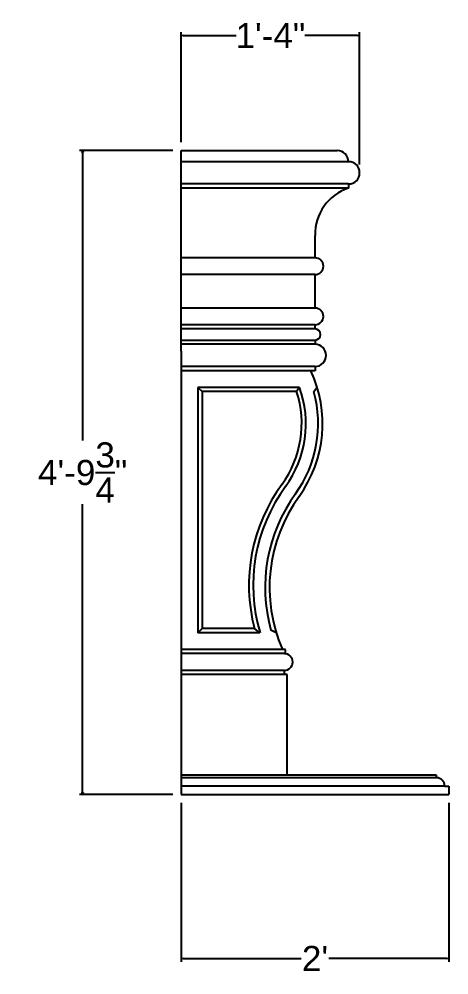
# Model space of a CAD drawing. Header units: millimetres. Extents: x 1155 to 2227, y 540 to 1342.
# Drawn here: x 1740.2 to 1778.7, y 687.5 to 773.3 of the extents above; entities that cross this region are included whole.
import ezdxf

# ---------------------------------------------------------------- set-up
doc = ezdxf.new("R2010")
doc.units = ezdxf.units.MM
doc.layers.add('dimension', color=4, linetype='Continuous')
doc.styles.get("Standard").update_dxf_attribs({"font": 'arial.ttf'})
doc.dimstyles.new('25', dxfattribs={"dimscale": 1.5, "dimtxt": 1, "dimasz": 0.5, "dimexe": 0.1875, "dimexo": 1, "dimgap": 0.125, "dimtad": 0, "dimtih": 1, "dimtoh": 1, "dimdec": 4, "dimzin": 4, "dimdsep": 46, "dimlunit": 4, "dimtxsty": 'Standard', "dimblk1": 'CLOSEDBLANK', "dimblk2": 'CLOSEDBLANK', "dimsah": 1, "dimcen": -1, "dimclrd": 256, "dimclre": 256, "dimclrt": 256, "dimadec": 0, "dimazin": 0, "dimtfac": 1, "dimtdec": 4, "dimtofl": 0, "dimtmove": 0, "dimatfit": 3, "dimldrblk": 'CLOSEDBLANK', "dimfxl": 1, "dimtolj": 1, "dimtzin": 4, "dimarcsym": 0})

# ---------------------------------------------------------------- blocks, each defined once
blk = doc.blocks.new('_CLOSEDBLANK')
at = {"color": 0, "linetype": 'ByBlock'}
for p, q in [((-1, 0.17), (0, 0)), ((-1, 0.17), (-1, -0.17)), ((0, 0), (-1, -0.17))]:
    blk.add_line(p, q, dxfattribs=at)
blk = doc.blocks.new('*D374')
at = {"layer": 'Defpoints', "color": 0, "transparency": 16777216}
for p in [(1754.698, 771.779), (1754.698, 761.468), (1770.698, 759.468)]:
    blk.add_point(p, dxfattribs=at)
at = {"layer": 'dimension', "lineweight": -2, "transparency": 16777216}
for p, q in [((1754.698, 762.218), (1754.698, 772.075)), ((1754.886, 771.779), (1759.626, 771.779)), ((1770.511, 771.779), (1765.77, 771.779)), ((1770.698, 760.218), (1770.698, 772.075))]:
    blk.add_line(p, q, dxfattribs=at)
at = {"layer": 'dimension', "lineweight": -2, "transparency": 16777216, "xscale": 0.1875, "yscale": 0.1875, "zscale": 0.1875, "rotation": 180}
blk.add_blockref('_CLOSEDBLANK', (1754.698, 771.779), dxfattribs=at)
at = {"layer": 'dimension', "lineweight": -2, "transparency": 16777216, "xscale": 0.1875, "yscale": 0.1875, "zscale": 0.1875}
blk.add_blockref('_CLOSEDBLANK', (1770.698, 771.779), dxfattribs=at)
at = {"layer": 'dimension', "transparency": 16777216, "insert": (1762.698, 771.779), "char_height": 2.25, "attachment_point": 5}
blk.add_mtext('\\A1;1\'-4"', dxfattribs=at)
blk = doc.blocks.new('*D375')
at = {"layer": 'Defpoints', "color": 0, "transparency": 16777216}
for p in [(1754.698, 761.468), (1745.866, 703.718), (1754.698, 703.718)]:
    blk.add_point(p, dxfattribs=at)
at = {"layer": 'dimension', "lineweight": -2, "transparency": 16777216}
for p, q in [((1753.948, 761.468), (1745.571, 761.468)), ((1745.866, 761.281), (1745.866, 735.449)), ((1745.866, 703.906), (1745.866, 729.737)), ((1753.948, 703.718), (1745.571, 703.718))]:
    blk.add_line(p, q, dxfattribs=at)
at = {"layer": 'dimension', "lineweight": -2, "transparency": 16777216, "xscale": 0.1875, "yscale": 0.1875, "zscale": 0.1875}
for p, rotation in [((1745.866, 761.468), 90), ((1745.866, 703.718), 270)]:
    blk.add_blockref('_CLOSEDBLANK', p, dxfattribs=dict(at, rotation=rotation))
at = {"layer": 'dimension', "transparency": 16777216, "insert": (1745.866, 732.593), "char_height": 2.25, "attachment_point": 5}
blk.add_mtext('\\A1;4\'-9{\\H1.000000x;\\S3/4;}"', dxfattribs=at)
blk = doc.blocks.new('*D376')
at = {"layer": 'Defpoints', "color": 0, "transparency": 16777216}
for p in [(1754.698, 703.718), (1778.698, 703.718), (1754.698, 689.008)]:
    blk.add_point(p, dxfattribs=at)
at = {"layer": 'dimension', "lineweight": -2, "transparency": 16777216}
for p, q in [((1754.698, 702.968), (1754.698, 688.712)), ((1778.698, 702.968), (1778.698, 688.712)), ((1754.886, 689.008), (1765.456, 689.008)), ((1778.511, 689.008), (1767.94, 689.008))]:
    blk.add_line(p, q, dxfattribs=at)
at = {"layer": 'dimension', "lineweight": -2, "transparency": 16777216, "xscale": 0.1875, "yscale": 0.1875, "zscale": 0.1875, "rotation": 180}
blk.add_blockref('_CLOSEDBLANK', (1754.698, 689.008), dxfattribs=at)
at = {"layer": 'dimension', "lineweight": -2, "transparency": 16777216, "xscale": 0.1875, "yscale": 0.1875, "zscale": 0.1875}
blk.add_blockref('_CLOSEDBLANK', (1778.698, 689.008), dxfattribs=at)
at = {"layer": 'dimension', "transparency": 16777216, "insert": (1766.698, 689.008), "char_height": 2.25, "attachment_point": 5}
blk.add_mtext("\\A1;2'", dxfattribs=at)

msp = doc.modelspace()

# ---------------------------------------------------------------- linework, layer by layer
at = {"color": 0}
for p, q in [((1754.69824, 743.46812), (1754.69824, 761.46812)), ((1754.69824, 761.46812), (1768.69824, 761.46812)), ((1769.69824, 760.46812), (1754.69824, 760.46812)), ((1769.69824, 758.46812), (1754.69824, 758.46812)), ((1769.69824, 758.09312), (1754.69824, 758.09312)), ((1769.69824, 758.46812), (1769.69824, 758.09312)), ((1766.69824, 751.84312), (1766.69824, 753.84312)), ((1766.69824, 751.84312), (1754.69824, 751.84312)), ((1766.69824, 750.34312), (1754.69824, 750.34312)), ((1766.69824, 747.34312), (1766.69824, 750.34312)), ((1766.69824, 747.34312), (1754.69824, 747.34312)), ((1766.69824, 745.84312), (1754.69824, 745.84312)), ((1766.69824, 745.46812), (1766.69824, 745.84312)), ((1766.69824, 745.46812), (1754.69824, 745.46812)), ((1754.69824, 744.46812), (1766.69824, 744.46812)), ((1766.69824, 744.09312), (1754.69824, 744.09312)), ((1766.69824, 744.46812), (1766.69824, 744.09312)), ((1754.69824, 743.46812), (1754.69824, 705.46812)), ((1766.69824, 742.09312), (1754.69824, 742.09312)), ((1766.69824, 741.71812), (1754.69824, 741.71812)), ((1766.69824, 741.71812), (1766.32324, 741.71812)), ((1766.69824, 742.09312), (1766.69824, 741.71812)), ((1765.31931, 740.21812), (1756.19824, 740.21812)), ((1756.19824, 740.21812), (1756.19824, 718.21812)), ((1756.19824, 740.21812), (1756.57324, 739.84312)), ((1765.03553, 739.84312), (1756.57324, 739.84312)), ((1756.57324, 739.84312), (1756.57324, 718.59312)), ((1765.31931, 740.21812), (1765.03553, 739.84312)), ((1766.89783, 740.21812), (1766.59384, 739.82882)), ((1756.57324, 718.59312), (1756.19824, 718.21812)), ((1761.26519, 718.59312), (1756.57324, 718.59312)), ((1761.76161, 718.21812), (1761.26519, 718.59312)), ((1763.2234, 718.21812), (1762.74091, 718.44367)), ((1761.76161, 718.21812), (1756.19824, 718.21812)), ((1763.77785, 716.71812), (1754.69824, 716.71812)), ((1764.04824, 716.71812), (1763.77785, 716.71812)), ((1764.04824, 716.34312), (1764.04824, 716.71812)), ((1763.94824, 716.34312), (1754.69824, 716.34312)), ((1763.94824, 716.34312), (1764.04824, 716.34312)), ((1763.94824, 714.84312), (1754.69824, 714.84312)), ((1764.19824, 714.46812), (1754.69824, 714.46812)), ((1763.94824, 714.46812), (1763.94824, 714.84312)), ((1764.19824, 714.46812), (1763.94824, 714.46812)), ((1764.19824, 705.46812), (1764.19824, 714.46812)), ((1754.69824, 705.46812), (1764.19824, 705.46812)), ((1754.69824, 705.46812), (1777.57324, 705.46812)), ((1754.69824, 705.46812), (1754.69824, 703.71812)), ((1777.57324, 705.21812), (1754.69824, 705.21812)), ((1777.57324, 705.46812), (1777.57324, 705.21812)), ((1778.32324, 704.46812), (1754.69824, 704.46812)), ((1778.32324, 704.46812), (1778.69824, 704.46812)), ((1778.69824, 704.46812), (1778.69824, 703.71812)), ((1754.69824, 703.71812), (1778.69824, 703.71812))]:
    msp.add_line(p, q, dxfattribs=at)
for centre, radius, start, end in [((1768.69824, 760.46812), 1, 360, 90), ((1769.69824, 759.46812), 1, 270, 90), ((1771.07441, 753.93788), 4.3772, 108.324398, 181.2404161), ((1766.69824, 751.09312), 0.75, 270, 90), ((1766.69824, 746.59312), 0.75, 270, 90), ((1766.69824, 744.96812), 0.5, 270, 90), ((1766.69824, 743.09312), 1, 270, 90), ((1756.19065, 736.97666), 11.18708, 324.2712177, 25.07687), ((1756.19065, 736.97666), 9.31208, 324.2712177, 17.9280198), ((1756.19056, 736.97665), 9.68717, 324.3155632, 19.5491199), ((1756.19063, 736.97665), 10.7871, 324.2818181, 15.3315932), ((1776.03874, 722.47836), 15.26773, 143.5983203, 194.7424253), ((1776.0154, 722.48398), 14.87071, 143.516758, 196.6702466), ((1776.50872, 722.27636), 14.29133, 143.9872619, 195.5561611), ((1776.50872, 722.27636), 13.89133, 143.9872619, 203.5858483), ((1763.94824, 715.59312), 0.75, 270, 90), ((1777.57324, 704.46812), 0.75, 0, 90)]:
    msp.add_arc(centre, radius, start, end, dxfattribs=at)

# ---------------------------------------------------------------- dimensions: what is measured, and where the dimension line sits
at = {"layer": 'dimension'}
for base, p1, p2, angle, picture, middle in [((1754.69824, 771.77935), (1770.69824, 759.46812), (1754.69824, 761.46812), 180, '*D374', (1762.69824, 771.77935)), ((1745.86623, 703.71812), (1754.69824, 761.46812), (1754.69824, 703.71812), 90, '*D375', (1745.86623, 732.59312)), ((1754.69824, 689.00768), (1778.69824, 703.71812), (1754.69824, 703.71812), 180, '*D376', (1766.69824, 689.00768))]:
    dim = msp.add_linear_dim(base=base, p1=p1, p2=p2, angle=angle, dimstyle='25', override={"dimtxt": 1.5, "dimasz": 0.125, "dimexe": 0.197, "dimexo": 0.5, "dimtm": 2.6543}, dxfattribs=at)
    dim.commit()
    dim.dimension.update_dxf_attribs({"geometry": picture, "text_midpoint": middle})

doc.saveas('drawing.dxf')
